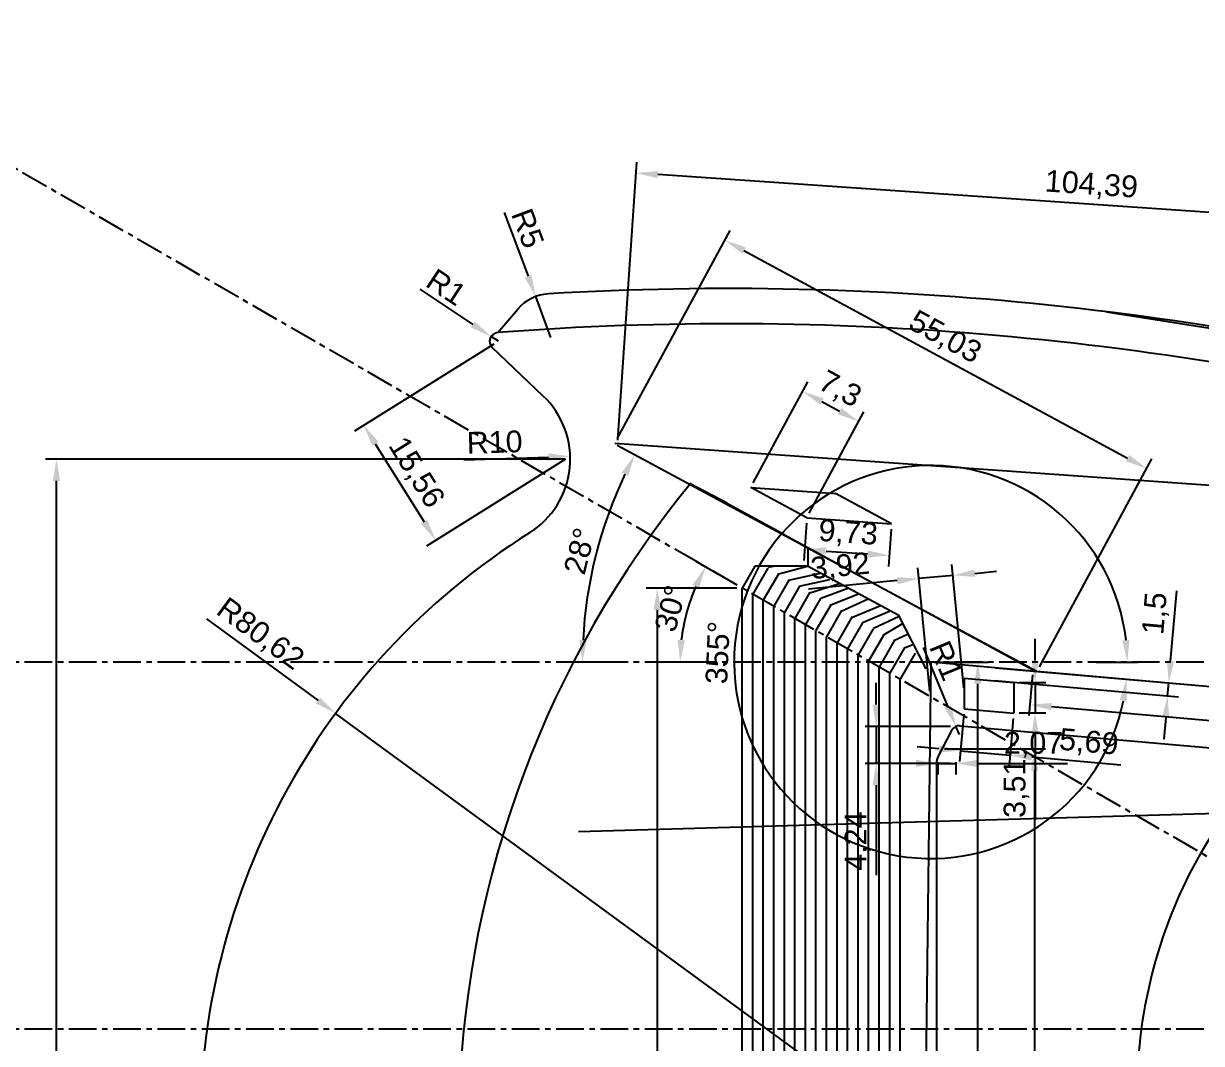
# Model space of a CAD drawing. Header units: millimetres. Extents: x -148 to 420, y -73 to 454.
# Drawn here: x -148.4 to -13.3, y 65.4 to 182.4 of the extents above; entities that cross this region are included whole.
import ezdxf

# ---------------------------------------------------------------- set-up
doc = ezdxf.new("R2010")
doc.units = ezdxf.units.MM
doc.header["$LTSCALE"] = 0.1
doc.linetypes.add('CENTER', pattern=[50.8, 31.75, -6.35, 6.35, -6.35])
doc.layers.add('axe', color=10, linetype='CENTER')
doc.layers.add('ls', color=7, linetype='Continuous')
doc.styles.get("Standard").update_dxf_attribs({"font": 'arial.ttf'})
doc.dimstyles.new('ISO-25', dxfattribs={"dimtxt": 2.5, "dimasz": 2.5, "dimexe": 1.25, "dimexo": 0.625, "dimtad": 1, "dimtxsty": 'Standard', "dimcen": 2.5, "dimadec": 0, "dimazin": 0, "dimtfac": 1, "dimtmove": 0, "dimatfit": 3, "dimfxl": 1, "dimarcsym": 0})

# ---------------------------------------------------------------- blocks, each defined once
blk = doc.blocks.new('*D4')
at = {"layer": 'Defpoints', "color": 0, "transparency": 16777216}
for p in [(-55.02, 128.99), (-44.32, 109.15), (-25.97, 109.15), (-26.04, 107.55)]:
    blk.add_point(p, dxfattribs=at)
at = {"layer": 'ls', "color": 0, "lineweight": -2, "transparency": 16777216}
for p, q in [((-25.35, 109.15), (-20.53, 109.15)), ((-25.42, 107.5), (-20.62, 107.08))]:
    blk.add_line(p, q, dxfattribs=at)
blk.add_arc((-44.32, 109.15), 22.54, 6.3593, 348.6407, dxfattribs=at)
at = {"layer": 'ls', "color": 0, "transparency": 16777216}
for points in [[(-21.51, 111.67), (-22.34, 111.62), (-21.78, 109.15)], [(-22.64, 104.77), (-21.81, 104.65), (-21.87, 107.19)]]:
    blk.add_solid(points, dxfattribs=at)
at = {"layer": 'ls', "color": 0, "transparency": 16777216, "insert": (-68.74, 110.22), "char_height": 2.5, "attachment_point": 5, "rotation": 87.5}
blk.add_mtext('355°', dxfattribs=at)
blk = doc.blocks.new('*D5')
at = {"layer": 'Defpoints', "color": 0, "transparency": 16777216}
for p in [(-68.12, 118.89), (-71.74, 116.61), (-70.73, 109.15), (-51.25, 109.15)]:
    blk.add_point(p, dxfattribs=at)
at = {"layer": 'ls', "color": 0, "lineweight": -2, "transparency": 16777216}
for p, q in [((-68.66, 119.2), (-71.22, 120.68)), ((-71.35, 109.15), (-74.31, 109.15))]:
    blk.add_line(p, q, dxfattribs=at)
blk.add_arc((-51.25, 109.15), 21.81, 156.5721, 173.4279, dxfattribs=at)
at = {"layer": 'ls', "color": 0, "transparency": 16777216}
for points in [[(-71.63, 118.01), (-70.89, 117.63), (-70.13, 120.06)], [(-72.5, 111.62), (-73.33, 111.67), (-73.06, 109.15)]]:
    blk.add_solid(points, dxfattribs=at)
at = {"layer": 'ls', "color": 0, "transparency": 16777216, "insert": (-74.15, 115.29), "char_height": 2.5, "attachment_point": 5, "rotation": 75}
blk.add_mtext('30°', dxfattribs=at)
blk = doc.blocks.new('*D6')
at = {"layer": 'Defpoints', "color": 0, "transparency": 16777216}
for p in [(-65.93, 117.63), (-75.68, -2.22), (-65.83, -2.22)]:
    blk.add_point(p, dxfattribs=at)
at = {"layer": 'ls', "color": 0, "lineweight": -2, "transparency": 16777216}
for p, q in [((-66.56, 117.63), (-76.93, 117.63)), ((-75.68, 115.13), (-75.68, 0.28)), ((-66.46, -2.22), (-76.93, -2.22))]:
    blk.add_line(p, q, dxfattribs=at)
at = {"layer": 'ls', "color": 0, "transparency": 16777216}
for points in [[(-76.09, 115.13), (-75.26, 115.13), (-75.68, 117.63)], [(-76.09, 0.28), (-75.26, 0.28), (-75.68, -2.22)]]:
    blk.add_solid(points, dxfattribs=at)
at = {"layer": 'ls', "color": 0, "transparency": 16777216, "insert": (-77.8, 57.7), "char_height": 2.5, "attachment_point": 5, "rotation": 90}
blk.add_mtext('119,85', dxfattribs=at)
blk = doc.blocks.new('*D18')
at = {"layer": 'Defpoints', "color": 0, "transparency": 16777216}
for p in [(-95.66, 132.42), (-85.66, 132.74)]:
    blk.add_point(p, dxfattribs=at)
at = {"layer": 'ls', "color": 0, "lineweight": -2, "transparency": 16777216}
blk.add_line((-97.87, 132.35), (-88.16, 132.66), dxfattribs=at)
at = {"layer": 'ls', "color": 0, "transparency": 16777216}
blk.add_solid([(-88.17, 133.08), (-88.15, 132.24), (-85.66, 132.74)], dxfattribs=at)
at = {"layer": 'ls', "color": 0, "transparency": 16777216, "insert": (-94.33, 134.36), "char_height": 2.5, "attachment_point": 5, "rotation": 1.8356}
blk.add_mtext('R10', dxfattribs=at)
blk = doc.blocks.new('*D19')
at = {"layer": 'Defpoints', "color": 0, "transparency": 16777216}
for p in [(-112.56, 103.26), (-47.49, 55.66)]:
    blk.add_point(p, dxfattribs=at)
at = {"layer": 'ls', "color": 0, "lineweight": -2, "transparency": 16777216}
for p, q in [((-127.39, 114.1), (-114.58, 104.73)), ((-47.49, 55.66), (-112.56, 103.26))]:
    blk.add_line(p, q, dxfattribs=at)
at = {"layer": 'ls', "color": 0, "transparency": 16777216}
blk.add_solid([(-114.33, 105.07), (-114.82, 104.4), (-112.56, 103.26)], dxfattribs=at)
at = {"layer": 'ls', "color": 0, "transparency": 16777216, "insert": (-121.27, 112.26), "char_height": 2.5, "attachment_point": 5, "rotation": 323.8119}
blk.add_mtext('R80,62', dxfattribs=at)
blk = doc.blocks.new('*D20')
at = {"layer": 'Defpoints', "color": 0, "transparency": 16777216}
for p in [(-94.74, 146.49), (-93.9, 145.94)]:
    blk.add_point(p, dxfattribs=at)
at = {"layer": 'ls', "color": 0, "lineweight": -2, "transparency": 16777216}
for p, q in [((-102.9, 151.91), (-96.82, 147.88)), ((-93.9, 145.94), (-94.74, 146.49))]:
    blk.add_line(p, q, dxfattribs=at)
at = {"layer": 'ls', "color": 0, "transparency": 16777216}
blk.add_solid([(-96.59, 148.22), (-97.05, 147.53), (-94.74, 146.49)], dxfattribs=at)
at = {"layer": 'ls', "color": 0, "transparency": 16777216, "insert": (-99.86, 152.15), "char_height": 2.5, "attachment_point": 5, "rotation": 326.4095}
blk.add_mtext('R1', dxfattribs=at)
blk = doc.blocks.new('*D23')
at = {"layer": 'Defpoints', "color": 0, "transparency": 16777216}
for p in [(-89.62, 151.07), (-87.87, 146.39)]:
    blk.add_point(p, dxfattribs=at)
at = {"layer": 'ls', "color": 0, "lineweight": -2, "transparency": 16777216}
for p, q in [((-93.24, 160.71), (-90.5, 153.41)), ((-87.87, 146.39), (-89.62, 151.07))]:
    blk.add_line(p, q, dxfattribs=at)
at = {"layer": 'ls', "color": 0, "transparency": 16777216}
blk.add_solid([(-90.11, 153.56), (-90.89, 153.26), (-89.62, 151.07)], dxfattribs=at)
at = {"layer": 'ls', "color": 0, "transparency": 16777216, "insert": (-90.53, 158.9), "char_height": 2.5, "attachment_point": 5, "rotation": 290.5398}
blk.add_mtext('R5', dxfattribs=at)
blk = doc.blocks.new('*D31')
at = {"layer": 'Defpoints', "color": 0, "transparency": 16777216}
for p in [(12.04, 334.58), (-19.89, -37.37)]:
    blk.add_point(p, dxfattribs=at)
at = {"layer": 'ls', "color": 0, "lineweight": -2, "transparency": 16777216}
blk.add_line((-18.27, -18.44), (-19.68, -34.88), dxfattribs=at)
at = {"layer": 'ls', "color": 0, "transparency": 16777216}
blk.add_solid([(-20.1, -34.84), (-19.27, -34.91), (-19.89, -37.37)], dxfattribs=at)
at = {"layer": 'ls', "color": 0, "transparency": 16777216, "insert": (-20.99, -25.23), "char_height": 2.5, "attachment_point": 5, "rotation": 85.0925}
blk.add_mtext('R373,32', dxfattribs=at)
blk = doc.blocks.new('*D32')
at = {"layer": 'Defpoints', "color": 0, "transparency": 16777216}
for p in [(-34.78, 106.81), (-34.8, 103.3), (-32.35, 103.3)]:
    blk.add_point(p, dxfattribs=at)
at = {"layer": 'ls', "color": 0, "lineweight": -2, "transparency": 16777216}
for p, q in [((-32.35, 109.31), (-32.35, 111.81)), ((-34.15, 106.81), (-31.1, 106.81)), ((-32.35, 106.81), (-32.35, 103.3)), ((-34.17, 103.3), (-31.1, 103.3)), ((-32.35, 100.8), (-32.35, 91.04))]:
    blk.add_line(p, q, dxfattribs=at)
at = {"layer": 'ls', "color": 0, "transparency": 16777216}
for points in [[(-32.76, 109.31), (-31.93, 109.31), (-32.35, 106.81)], [(-32.76, 100.8), (-31.93, 100.8), (-32.35, 103.3)]]:
    blk.add_solid(points, dxfattribs=at)
at = {"layer": 'ls', "color": 0, "transparency": 16777216, "insert": (-34.47, 94.67), "char_height": 2.5, "attachment_point": 5, "rotation": 90}
blk.add_mtext('3,51', dxfattribs=at)
blk = doc.blocks.new('*D33')
at = {"layer": 'Defpoints', "color": 0, "transparency": 16777216}
for p in [(-40.47, 103.8), (-34.8, 103.3), (-35.22, 98.47)]:
    blk.add_point(p, dxfattribs=at)
at = {"layer": 'ls', "color": 0, "lineweight": -2, "transparency": 16777216}
for p, q in [((-40.52, 103.17), (-41, 97.72)), ((-34.85, 102.68), (-35.33, 97.23)), ((-43.38, 99.19), (-45.87, 99.41)), ((-40.89, 98.97), (-35.22, 98.47)), ((-32.73, 98.26), (-22.52, 97.36))]:
    blk.add_line(p, q, dxfattribs=at)
at = {"layer": 'ls', "color": 0, "transparency": 16777216}
for points in [[(-43.34, 99.6), (-43.42, 98.77), (-40.89, 98.97)], [(-32.69, 98.67), (-32.76, 97.84), (-35.22, 98.47)]]:
    blk.add_solid(points, dxfattribs=at)
at = {"layer": 'ls', "color": 0, "transparency": 16777216, "insert": (-26.19, 99.82), "char_height": 2.5, "attachment_point": 5, "rotation": 355}
blk.add_mtext('5,69', dxfattribs=at)
blk = doc.blocks.new('*D34')
at = {"layer": 'Defpoints', "color": 0, "transparency": 16777216}
for p in [(-41.42, 101.76), (-41.03, 100.83)]:
    blk.add_point(p, dxfattribs=at)
at = {"layer": 'ls', "color": 0, "lineweight": -2, "transparency": 16777216}
for p, q in [((-45.18, 110.81), (-42.38, 104.07)), ((-41.03, 100.83), (-41.42, 101.76))]:
    blk.add_line(p, q, dxfattribs=at)
at = {"layer": 'ls', "color": 0, "transparency": 16777216}
blk.add_solid([(-41.99, 104.23), (-42.76, 103.91), (-41.42, 101.76)], dxfattribs=at)
at = {"layer": 'ls', "color": 0, "transparency": 16777216, "insert": (-42.52, 109.31), "char_height": 2.5, "attachment_point": 5, "rotation": 292.5608}
blk.add_mtext('R1', dxfattribs=at)
blk = doc.blocks.new('*D35')
at = {"layer": 'Defpoints', "color": 0, "transparency": 16777216}
for p in [(-43.49, 98.28), (-41.42, 98.28), (-41.42, 97.51)]:
    blk.add_point(p, dxfattribs=at)
at = {"layer": 'ls', "color": 0, "lineweight": -2, "transparency": 16777216}
for p, q in [((-45.99, 97.51), (-48.49, 97.51)), ((-43.49, 97.65), (-43.49, 96.26)), ((-43.49, 97.51), (-41.42, 97.51)), ((-41.42, 97.65), (-41.42, 96.26)), ((-38.92, 97.51), (-28.63, 97.51))]:
    blk.add_line(p, q, dxfattribs=at)
at = {"layer": 'ls', "color": 0, "transparency": 16777216}
for points in [[(-45.99, 97.93), (-45.99, 97.1), (-43.49, 97.51)], [(-38.92, 97.93), (-38.92, 97.1), (-41.42, 97.51)]]:
    blk.add_solid(points, dxfattribs=at)
at = {"layer": 'ls', "color": 0, "transparency": 16777216, "insert": (-32.52, 99.64), "char_height": 2.5, "attachment_point": 5}
blk.add_mtext('2,07', dxfattribs=at)
blk = doc.blocks.new('*D36')
at = {"layer": 'Defpoints', "color": 0, "transparency": 16777216}
for p in [(-41.42, 101.76), (-50.57, 97.51), (-41.42, 97.51)]:
    blk.add_point(p, dxfattribs=at)
at = {"layer": 'ls', "color": 0, "lineweight": -2, "transparency": 16777216}
for p, q in [((-50.57, 104.26), (-50.57, 106.76)), ((-42.04, 101.76), (-51.82, 101.76)), ((-50.57, 101.76), (-50.57, 97.51)), ((-42.04, 97.51), (-51.82, 97.51)), ((-50.57, 95.01), (-50.57, 84.68))]:
    blk.add_line(p, q, dxfattribs=at)
at = {"layer": 'ls', "color": 0, "transparency": 16777216}
for points in [[(-50.99, 104.26), (-50.16, 104.26), (-50.57, 101.76)], [(-50.99, 95.01), (-50.16, 95.01), (-50.57, 97.51)]]:
    blk.add_solid(points, dxfattribs=at)
at = {"layer": 'ls', "color": 0, "transparency": 16777216, "insert": (-52.7, 88.6), "char_height": 2.5, "attachment_point": 5, "rotation": 90}
blk.add_mtext('4,24', dxfattribs=at)
blk = doc.blocks.new('*D37')
at = {"layer": 'Defpoints', "color": 0, "transparency": 16777216}
for p in [(-43.38, 99.19), (-43.6, 11.1), (-32.41, 11.1)]:
    blk.add_point(p, dxfattribs=at)
at = {"layer": 'ls', "color": 0, "lineweight": -2, "transparency": 16777216}
for p, q in [((-42.75, 99.19), (-31.16, 99.19)), ((-32.41, 96.69), (-32.41, 13.6)), ((-42.98, 11.1), (-31.16, 11.1))]:
    blk.add_line(p, q, dxfattribs=at)
at = {"layer": 'ls', "color": 0, "transparency": 16777216}
for points in [[(-32.83, 96.69), (-32, 96.69), (-32.41, 99.19)], [(-32.83, 13.6), (-32, 13.6), (-32.41, 11.1)]]:
    blk.add_solid(points, dxfattribs=at)
at = {"layer": 'ls', "color": 0, "transparency": 16777216, "insert": (-34.54, 55.14), "char_height": 2.5, "attachment_point": 5, "rotation": 90}
blk.add_mtext('88,09', dxfattribs=at)
blk = doc.blocks.new('*D38')
at = {"layer": 'Defpoints', "color": 0, "transparency": 16777216}
for p in [(-44.49, 109.15), (-38.92, 109.15), (-45.56, 6.04)]:
    blk.add_point(p, dxfattribs=at)
at = {"layer": 'ls', "color": 0, "lineweight": -2, "transparency": 16777216}
for p, q in [((-43.86, 109.15), (-37.67, 109.15)), ((-38.92, 8.54), (-38.92, 106.65)), ((-44.94, 6.04), (-37.67, 6.04))]:
    blk.add_line(p, q, dxfattribs=at)
at = {"layer": 'ls', "color": 0, "transparency": 16777216}
for points in [[(-39.33, 106.65), (-38.5, 106.65), (-38.92, 109.15)], [(-39.33, 8.54), (-38.5, 8.54), (-38.92, 6.04)]]:
    blk.add_solid(points, dxfattribs=at)
at = {"layer": 'ls', "color": 0, "transparency": 16777216, "insert": (-41.04, 57.6), "char_height": 2.5, "attachment_point": 5, "rotation": 90}
blk.add_mtext('103,11', dxfattribs=at)
blk = doc.blocks.new('*D41')
at = {"layer": 'Defpoints', "color": 0, "transparency": 16777216}
for p in [(-75.61, 131.48), (-81.56, 125.36), (-81.25, 109.15), (-34.21, 109.15)]:
    blk.add_point(p, dxfattribs=at)
at = {"layer": 'ls', "color": 0, "lineweight": -2, "transparency": 16777216}
for p, q in [((-76.16, 131.78), (-79.36, 133.5)), ((-81.87, 109.15), (-85.51, 109.15))]:
    blk.add_line(p, q, dxfattribs=at)
blk.add_arc((-34.21, 109.15), 50.04, 154.5174, 177.1373, dxfattribs=at)
at = {"layer": 'ls', "color": 0, "transparency": 16777216}
for points in [[(-79.76, 130.87), (-79.02, 130.49), (-78.26, 132.91)], [(-83.78, 111.64), (-84.61, 111.66), (-84.26, 109.15)]]:
    blk.add_solid(points, dxfattribs=at)
at = {"layer": 'ls', "color": 0, "transparency": 16777216, "insert": (-84.58, 121.87), "char_height": 2.5, "attachment_point": 5, "rotation": 75.8273}
blk.add_mtext('28°', dxfattribs=at)
blk = doc.blocks.new('*D49')
at = {"layer": 'Defpoints', "color": 0, "transparency": 16777216}
for p in [(-144.58, 132.42), (-85.66, 132.42), (-82.89, -17.75)]:
    blk.add_point(p, dxfattribs=at)
at = {"layer": 'ls', "color": 0, "lineweight": -2, "transparency": 16777216}
for p, q in [((-86.28, 132.42), (-145.83, 132.42)), ((-144.58, -15.25), (-144.58, 129.92)), ((-83.51, -17.75), (-145.83, -17.75))]:
    blk.add_line(p, q, dxfattribs=at)
at = {"layer": 'ls', "color": 0, "transparency": 16777216}
for points in [[(-145, 129.92), (-144.17, 129.92), (-144.58, 132.42)], [(-145, -15.25), (-144.17, -15.25), (-144.58, -17.75)]]:
    blk.add_solid(points, dxfattribs=at)
at = {"layer": 'ls', "color": 0, "transparency": 16777216, "insert": (-146.71, 57.34), "char_height": 2.5, "attachment_point": 5, "rotation": 90}
blk.add_mtext('150,16', dxfattribs=at)
blk = doc.blocks.new('*D50')
at = {"layer": 'Defpoints', "color": 0, "transparency": 16777216}
for p in [(-93.9, 145.94), (-85.66, 132.74), (-101.09, 123.11)]:
    blk.add_point(p, dxfattribs=at)
at = {"layer": 'ls', "color": 0, "lineweight": -2, "transparency": 16777216}
for p, q in [((-94.43, 145.61), (-110.39, 135.64)), ((-108.01, 134.18), (-102.42, 125.23)), ((-86.19, 132.41), (-102.15, 122.44))]:
    blk.add_line(p, q, dxfattribs=at)
at = {"layer": 'ls', "color": 0, "transparency": 16777216}
for points in [[(-107.66, 134.41), (-108.36, 133.96), (-109.33, 136.31)], [(-102.06, 125.45), (-102.77, 125.01), (-101.09, 123.11)]]:
    blk.add_solid(points, dxfattribs=at)
at = {"layer": 'ls', "color": 0, "transparency": 16777216, "insert": (-103.41, 130.83), "char_height": 2.5, "attachment_point": 5, "rotation": 301.9767}
blk.add_mtext('15,56', dxfattribs=at)
blk = doc.blocks.new('*D54')
at = {"layer": 'Defpoints', "color": 0, "transparency": 16777216}
for p in [(-78.12, 165.23), (-80.26, 133.99), (23.88, 126.85)]:
    blk.add_point(p, dxfattribs=at)
at = {"layer": 'ls', "color": 0, "lineweight": -2, "transparency": 16777216}
for p, q in [((-80.21, 134.61), (-78.03, 166.48)), ((23.53, 158.26), (-75.62, 165.06)), ((23.93, 127.47), (26.11, 159.34))]:
    blk.add_line(p, q, dxfattribs=at)
at = {"layer": 'ls', "color": 0, "transparency": 16777216}
for points in [[(-75.59, 165.47), (-75.65, 164.64), (-78.12, 165.23)], [(23.56, 158.68), (23.5, 157.85), (26.03, 158.09)]]:
    blk.add_solid(points, dxfattribs=at)
at = {"layer": 'ls', "color": 0, "transparency": 16777216, "insert": (-25.9, 163.78), "char_height": 2.5, "attachment_point": 5, "rotation": 356.0786}
blk.add_mtext('104,39', dxfattribs=at)
blk = doc.blocks.new('*D55')
at = {"layer": 'Defpoints', "color": 0, "transparency": 16777216}
for p in [(-80.53, 134.26), (-19.54, 131.34), (-32.14, 108.06)]:
    blk.add_point(p, dxfattribs=at)
at = {"layer": 'ls', "color": 0, "lineweight": -2, "transparency": 16777216}
for p, q in [((-80.23, 134.81), (-67.33, 158.64)), ((-65.73, 156.35), (-21.73, 132.53)), ((-31.84, 108.61), (-18.94, 132.44))]:
    blk.add_line(p, q, dxfattribs=at)
at = {"layer": 'ls', "color": 0, "transparency": 16777216}
for points in [[(-65.53, 156.72), (-65.93, 155.98), (-67.93, 157.54)], [(-21.54, 132.89), (-21.93, 132.16), (-19.54, 131.34)]]:
    blk.add_solid(points, dxfattribs=at)
at = {"layer": 'ls', "color": 0, "transparency": 16777216, "insert": (-42.72, 146.31), "char_height": 2.5, "attachment_point": 5, "rotation": 331.5666}
blk.add_mtext('55,03', dxfattribs=at)
blk = doc.blocks.new('*D56')
at = {"layer": 'Defpoints', "color": 0, "transparency": 16777216}
for p in [(-32.59, 108.29), (50.54, 101.04), (50.19, 97.01)]:
    blk.add_point(p, dxfattribs=at)
at = {"layer": 'ls', "color": 0, "lineweight": -2, "transparency": 16777216}
for p, q in [((-32.65, 107.67), (-33.05, 103.01)), ((-30.45, 104.04), (47.7, 97.22)), ((50.48, 100.42), (50.08, 95.76))]:
    blk.add_line(p, q, dxfattribs=at)
at = {"layer": 'ls', "color": 0, "transparency": 16777216}
for points in [[(-30.42, 104.45), (-30.49, 103.62), (-32.95, 104.25)], [(47.73, 97.64), (47.66, 96.81), (50.19, 97.01)]]:
    blk.add_solid(points, dxfattribs=at)
at = {"layer": 'ls', "color": 0, "transparency": 16777216, "insert": (8.8, 102.75), "char_height": 2.5, "attachment_point": 5, "rotation": 355.0162}
blk.add_mtext('83,45', dxfattribs=at)
blk = doc.blocks.new('*D57')
at = {"layer": 'Defpoints', "color": 0, "transparency": 16777216}
for p in [(-52.57, 136.74), (-64.96, 129.15), (-58.53, 125.68)]:
    blk.add_point(p, dxfattribs=at)
at = {"layer": 'ls', "color": 0, "lineweight": -2, "transparency": 16777216}
for p, q in [((-64.66, 129.7), (-58.4, 141.3)), ((-58.24, 126.23), (-51.98, 137.84)), ((-56.8, 139.02), (-54.77, 137.93))]:
    blk.add_line(p, q, dxfattribs=at)
at = {"layer": 'ls', "color": 0, "transparency": 16777216}
for points in [[(-56.6, 139.38), (-56.99, 138.65), (-59, 140.2)], [(-54.58, 138.29), (-54.97, 137.56), (-52.57, 136.74)]]:
    blk.add_solid(points, dxfattribs=at)
at = {"layer": 'ls', "color": 0, "transparency": 16777216, "insert": (-54.77, 140.34), "char_height": 2.5, "attachment_point": 5, "rotation": 331.6684}
blk.add_mtext('7,3', dxfattribs=at)
blk = doc.blocks.new('*D58')
at = {"layer": 'Defpoints', "color": 0, "transparency": 16777216}
for p in [(-58.53, 125.68), (-48.83, 125), (-49.08, 121.37)]:
    blk.add_point(p, dxfattribs=at)
at = {"layer": 'ls', "color": 0, "lineweight": -2, "transparency": 16777216}
for p, q in [((-58.58, 125.06), (-58.88, 120.81)), ((-48.87, 124.37), (-49.17, 120.12)), ((-56.3, 121.88), (-51.58, 121.55))]:
    blk.add_line(p, q, dxfattribs=at)
at = {"layer": 'ls', "color": 0, "transparency": 16777216}
for points in [[(-56.27, 122.3), (-56.33, 121.47), (-58.79, 122.06)], [(-51.55, 121.96), (-51.61, 121.13), (-49.08, 121.37)]]:
    blk.add_solid(points, dxfattribs=at)
at = {"layer": 'ls', "color": 0, "transparency": 16777216, "insert": (-53.79, 123.84), "char_height": 2.5, "attachment_point": 5, "rotation": 355.939}
blk.add_mtext('9,73', dxfattribs=at)
blk = doc.blocks.new('*D62')
at = {"layer": 'Defpoints', "color": 0, "transparency": 16777216}
for p in [(-37.49, 108.55), (-37.62, 107.06), (-17.02, 106.76)]:
    blk.add_point(p, dxfattribs=at)
at = {"layer": 'ls', "color": 0, "lineweight": -2, "transparency": 16777216}
for p, q in [((-16.81, 109.25), (-16.1, 117.31)), ((-36.87, 108.5), (-15.78, 106.65)), ((-37, 107.01), (-15.91, 105.16)), ((-17.16, 105.27), (-17.02, 106.76)), ((-17.37, 102.78), (-17.59, 100.29))]:
    blk.add_line(p, q, dxfattribs=at)
at = {"layer": 'ls', "color": 0, "transparency": 16777216}
for points in [[(-17.22, 109.29), (-16.39, 109.22), (-17.02, 106.76)], [(-17.79, 102.82), (-16.96, 102.74), (-17.16, 105.27)]]:
    blk.add_solid(points, dxfattribs=at)
at = {"layer": 'ls', "color": 0, "transparency": 16777216, "insert": (-18.46, 114.71), "char_height": 2.5, "attachment_point": 5, "rotation": 85}
blk.add_mtext('1,5', dxfattribs=at)
blk = doc.blocks.new('*D63')
at = {"layer": 'Defpoints', "color": 0, "transparency": 16777216}
for p in [(-45.66, 118.71), (-40.47, 105.55), (-44.37, 105.18)]:
    blk.add_point(p, dxfattribs=at)
at = {"layer": 'ls', "color": 0, "lineweight": -2, "transparency": 16777216}
for p, q in [((-40.53, 106.17), (-41.88, 120.33)), ((-44.43, 105.8), (-45.78, 119.96)), ((-41.76, 119.09), (-45.66, 118.71)), ((-39.27, 119.32), (-36.78, 119.56)), ((-48.15, 118.48), (-58.32, 117.5))]:
    blk.add_line(p, q, dxfattribs=at)
at = {"layer": 'ls', "color": 0, "transparency": 16777216}
for points in [[(-48.19, 118.89), (-48.11, 118.06), (-45.66, 118.71)], [(-39.31, 119.74), (-39.23, 118.91), (-41.76, 119.09)]]:
    blk.add_solid(points, dxfattribs=at)
at = {"layer": 'ls', "color": 0, "transparency": 16777216, "insert": (-54.68, 119.99), "char_height": 2.5, "attachment_point": 5, "rotation": 5.4566}
blk.add_mtext('3,92', dxfattribs=at)
blk = doc.blocks.new('*D101')
at = {"layer": 'Defpoints', "color": 0, "transparency": 16777216}
for p in [(114.2, 95.4), (-84.7, 89.7)]:
    blk.add_point(p, dxfattribs=at)
at = {"layer": 'ls', "color": 0, "lineweight": -2, "transparency": 16777216}
for p, q in [((133.22, 95.94), (116.7, 95.47)), ((-84.7, 89.7), (114.2, 95.4))]:
    blk.add_line(p, q, dxfattribs=at)
at = {"layer": 'ls', "color": 0, "transparency": 16777216}
blk.add_solid([(116.68, 95.88), (116.71, 95.05), (114.2, 95.4)], dxfattribs=at)
at = {"layer": 'ls', "color": 0, "transparency": 16777216, "insert": (126.14, 97.87), "char_height": 2.5, "attachment_point": 5, "rotation": 1.641}
blk.add_mtext('R198,98', dxfattribs=at)

msp = doc.modelspace()

# ---------------------------------------------------------------- linework, layer by layer
at = {"layer": 'axe'}
for p, direction in [((-47.813, 107.168), (-0.8660254, 0.5)), ((-44.32, 109.152), (1, 0)), ((87.584, 67.089), (1, 0))]:
    msp.add_xline(p, direction, dxfattribs=at)
at = {"layer": 'ls'}
for p, q in [((-93.978, 146.936), (-91.668, 149.636)), ((-24.157, 149.327), (82.732, 132.439)), ((-88.76, 139.661), (-94.592, 145.215)), ((-80.532, 134.264), (23.884, 126.851)), ((-32.234, 108.097), (-80.258, 133.989)), ((-67.666, 127.352), (-71.894, 129.569)), ((-64.957, 129.148), (-55.25, 128.459)), ((-58.532, 125.684), (-64.957, 129.148)), ((-48.826, 124.995), (-55.25, 128.459)), ((-61.1, 123.72), (-67.797, 127.424)), ((-58.532, 125.684), (-48.826, 124.995)), ((-61.1, 123.72), (-32.234, 108.079)), ((-58.387, 120.159), (-58.387, 122.25)), ((-64.47, 120.159), (-65.931, 117.629)), ((-62.991, 119.931), (-64.723, 116.931)), ((-58.387, 120.159), (-64.47, 120.159)), ((-61.783, 119.234), (-63.515, 116.234)), ((-62.905, 120.044), (-62.342, 120.159)), ((-61.875, 119.221), (-58.305, 120.181)), ((-60.571, 118.535), (-57.001, 119.358)), ((-58.387, 120.159), (-48.032, 114.55)), ((-65.931, -1.791), (-65.931, 117.629)), ((-60.575, 118.537), (-62.307, 115.537)), ((-59.367, 117.839), (-61.1, 114.839)), ((-59.404, 117.849), (-55.902, 118.604)), ((-58.168, 117.094), (-54.666, 118.192)), ((-56.932, 116.477), (-53.705, 117.643)), ((-64.723, -1.093), (-64.723, 116.931)), ((-63.515, -0.396), (-63.515, 116.234)), ((-58.16, 117.142), (-59.892, 114.142)), ((-56.952, 116.445), (-58.684, 113.445)), ((-55.834, 115.654), (-52.538, 117.026)), ((-54.598, 114.968), (-51.508, 116.408)), ((-62.307, 0.301), (-62.307, 115.537)), ((-61.1, 0.999), (-61.1, 114.839)), ((-55.744, 115.747), (-57.476, 112.747)), ((-54.536, 115.05), (-56.268, 112.05)), ((-53.293, 114.282), (-50.135, 115.585)), ((-52.126, 113.664), (-49.037, 114.968)), ((-59.892, 1.696), (-59.892, 114.142)), ((-53.328, 114.352), (-55.06, 111.352)), ((-52.12, 113.655), (-53.852, 110.655)), ((-50.89, 113.047), (-47.938, 114.419)), ((-49.655, 112.292), (-47.595, 113.527)), ((-48.032, 114.55), (-44.874, 108.376)), ((-58.684, 2.394), (-58.684, 113.445)), ((-57.476, 3.091), (-57.476, 112.747)), ((-50.912, 112.958), (-52.644, 109.958)), ((-49.704, 112.26), (-51.436, 109.26)), ((-48.556, 111.606), (-46.977, 112.361)), ((-56.268, 3.788), (-56.268, 112.05)), ((-55.06, 4.486), (-55.06, 111.352)), ((-48.496, 111.563), (-50.228, 108.563)), ((-47.289, 110.866), (-49.021, 107.866)), ((-47.32, 110.783), (-46.291, 111.195)), ((-53.852, 5.183), (-53.852, 110.655)), ((-52.644, 5.88), (-52.644, 109.958)), ((-46.081, 110.168), (-47.813, 107.168)), ((-51.436, 6.578), (-51.436, 109.26)), ((-50.228, 7.275), (-50.228, 108.563)), ((-44.32, 109.152), (-45.564, 6.042)), ((-44.32, 109.152), (57.393, 100.253)), ((-49.021, 7.973), (-49.021, 107.866)), ((-47.813, 8.67), (-47.813, 107.168)), ((-40.466, 107.309), (-34.776, 106.811)), ((-40.466, 107.309), (-40.466, 103.795)), ((-34.776, 106.811), (-34.795, 103.299)), ((-40.466, 103.795), (-34.795, 103.299)), ((-40.945, 101.83), (60.611, 92.945)), ((-41.92, 101.295), (-43.49, 98.279)), ((-43.603, 11.1), (-43.603, 97.818)), ((-50.228, 7.275), (-50.228, 93.993))]:
    msp.add_line(p, q, dxfattribs=at)
for centre, radius, start, end in [((-87.869, 146.386), 5, 93.36706, 139.45444), ((-67.421, -201.17), 353.157, 74.7314, 93.36706), ((-67.421, -201.17), 349.118, 75.58656, 94.36272), ((-93.902, 145.939), 1, 94.36272, 226.39726), ((-95.657, 132.419), 10, 302.10573, 46.39726), ((19.551, 54.927), 118.04, 140.72869, 214.92844), ((-47.493, 55.657), 80.622, 122.10573, 241.53771), ((-41.033, 100.834), 1, 85, 152.48984), ((-42.603, 97.818), 1, 152.48984, 180)]:
    msp.add_arc(centre, radius, start, end, dxfattribs=at)
msp.add_open_spline([(-4.209, 98.616), (-6.73, 96.33), (-9.009, 93.731), (-13.68, 87.079), (-15.845, 82.837), (-19.031, 73.844), (-20.053, 69.093), (-20.899, 59.46), (-20.722, 54.575), (-19.181, 45.051), (-17.816, 40.411), (-14.395, 32.702), (-12.561, 29.514), (-8.28, 23.678), (-5.836, 21.033), (-0.432, 16.448), (2.523, 14.511), (8.804, 11.492), (12.12, 10.414), (18.918, 9.214), (22.386, 9.096), (29.242, 9.834), (32.616, 10.688), (39.277, 13.378), (42.53, 15.271), (48.483, 19.901), (51.178, 22.634), (55.883, 28.741), (57.892, 32.113), (59.904, 36.555), (60.268, 37.42), (60.611, 38.296)], degree=3, knots=[0.6425677, 0.6425677, 0.6425677, 0.6425677, 0.8660496, 0.8660496, 1.1654831, 1.1654831, 1.4649166, 1.4649166, 1.7643501, 1.7643501, 2.0637836, 2.0637836, 2.2970692, 2.2970692, 2.5303548, 2.5303548, 2.7636404, 2.7636404, 2.9969259, 2.9969259, 3.2302115, 3.2302115, 3.4634971, 3.4634971, 3.7125759, 3.7125759, 3.9616548, 3.9616548, 4.2107336, 4.2107336, 4.2698969, 4.2698969, 4.2698969, 4.2698969], dxfattribs=at)

# ---------------------------------------------------------------- dimensions: what is measured, and where the dimension line sits
for center, mpoint, picture, middle in [((12.042, 334.585), (-19.894, -37.368), '*D31', (-18.868, -25.414)), ((-95.657, 132.419), (-85.662, 132.74), '*D18', (-94.265, 132.464)), ((-47.493, 55.657), (-112.561, 103.259), '*D19', (-122.522, 110.546))]:
    dim = msp.add_radius_dim(center=center, mpoint=mpoint, dimstyle='ISO-25', dxfattribs=at)
    dim.commit()
    dim.dimension.update_dxf_attribs({"geometry": picture, "text_midpoint": middle, "dimtype": 164})
for p1, p2, distance, picture, middle in [((23.884, 126.851), (-80.258, 133.989), -31.313, '*D54', (-25.9, 163.782)), ((-80.532, 134.264), (-32.139, 108.061), 26.47, '*D55', (-42.719, 146.31)), ((-93.902, 145.939), (-85.662, 132.74), -18.191, '*D50', (-103.408, 130.832)), ((-64.957, 129.148), (-58.532, 125.684), 12.559, '*D57', (-54.775, 140.343)), ((-58.532, 125.684), (-48.826, 124.995), -3.633, '*D58', (-53.786, 123.838)), ((-40.466, 105.552), (-44.368, 105.179), -13.596, '*D63', (-54.681, 119.989)), ((-37.621, 107.06), (-37.49, 108.554), -20.544, '*D62', (-18.465, 114.712)), ((-32.594, 108.291), (50.538, 101.042), -4.052, '*D56', (8.805, 102.749)), ((-40.466, 103.795), (-34.795, 103.299), -4.844, '*D33', (-26.191, 99.82))]:
    dim = msp.add_aligned_dim(p1=p1, p2=p2, distance=distance, dimstyle='ISO-25', dxfattribs=at)
    dim.commit()
    dim.dimension.update_dxf_attribs({"geometry": picture, "text_midpoint": middle})
for center, mpoint, picture, middle in [((-87.869, 146.386), (-89.623, 151.068), '*D23', (-90.531, 158.897)), ((-93.902, 145.939), (-94.735, 146.492), '*D20', (-99.859, 152.152)), ((-41.033, 100.834), (-41.416, 101.757), '*D34', (-42.519, 109.312)), ((-84.702, 89.698), (114.197, 95.396), '*D101', (126.144, 97.866))]:
    dim = msp.add_radius_dim(center=center, mpoint=mpoint, dimstyle='ISO-25', dxfattribs=at)
    dim.commit()
    dim.dimension.update_dxf_attribs({"geometry": picture, "text_midpoint": middle})
for base, p1, p2, picture, middle in [((-144.585, 132.419), (-82.888, -17.745), (-85.657, 132.419), '*D49', (-146.712, 57.337)), ((-75.676, -2.221), (-65.931, 117.629), (-65.834, -2.221), '*D6', (-77.803, 57.704)), ((-32.347, 103.299), (-34.776, 106.811), (-34.795, 103.299), '*D32', (-34.474, 94.67)), ((-38.916, 109.152), (-45.564, 6.042), (-44.488, 109.152), '*D38', (-41.044, 57.597)), ((-50.572, 97.514), (-41.416, 101.757), (-41.416, 97.514), '*D36', (-52.699, 88.597)), ((-32.413, 11.1), (-43.379, 99.188), (-43.603, 11.1), '*D37', (-34.54, 55.144))]:
    dim = msp.add_linear_dim(base=base, p1=p1, p2=p2, angle=90, dimstyle='ISO-25', dxfattribs=at)
    dim.commit()
    dim.dimension.update_dxf_attribs({"geometry": picture, "text_midpoint": middle})
for base, center, p1, p2, picture, middle in [((-81.558, 125.358), (-34.214, 109.152), (-75.61, 131.484), (-81.249, 109.152), '*D41', (-84.575, 121.87)), ((-55.016, 128.988), (-44.32, 109.152), (-25.973, 109.152), (-26.043, 107.553), '*D4', (-68.735, 110.218)), ((-71.74, 116.61), (-51.248, 109.152), (-68.12, 118.892), (-70.73, 109.152), '*D5', (-74.15, 115.288))]:
    dim = msp.add_angular_dim_3p(base=base, center=center, p1=p1, p2=p2, dimstyle='ISO-25', dxfattribs=at)
    dim.commit()
    dim.dimension.update_dxf_attribs({"geometry": picture, "text_midpoint": middle})
dim = msp.add_linear_dim(base=(-41.416, 97.514), p1=(-43.49, 98.279), p2=(-41.416, 98.279), dimstyle='ISO-25', dxfattribs=at)
dim.commit()
dim.dimension.update_dxf_attribs({"geometry": '*D35', "text_midpoint": (-32.523, 99.641)})

doc.saveas('drawing.dxf')
